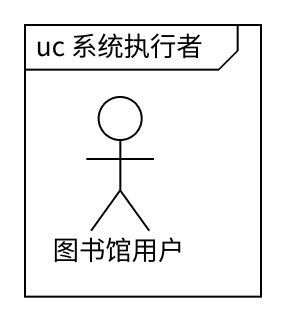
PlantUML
@startuml
mainframe uc 系统执行者
actor 图书馆用户
@enduml
